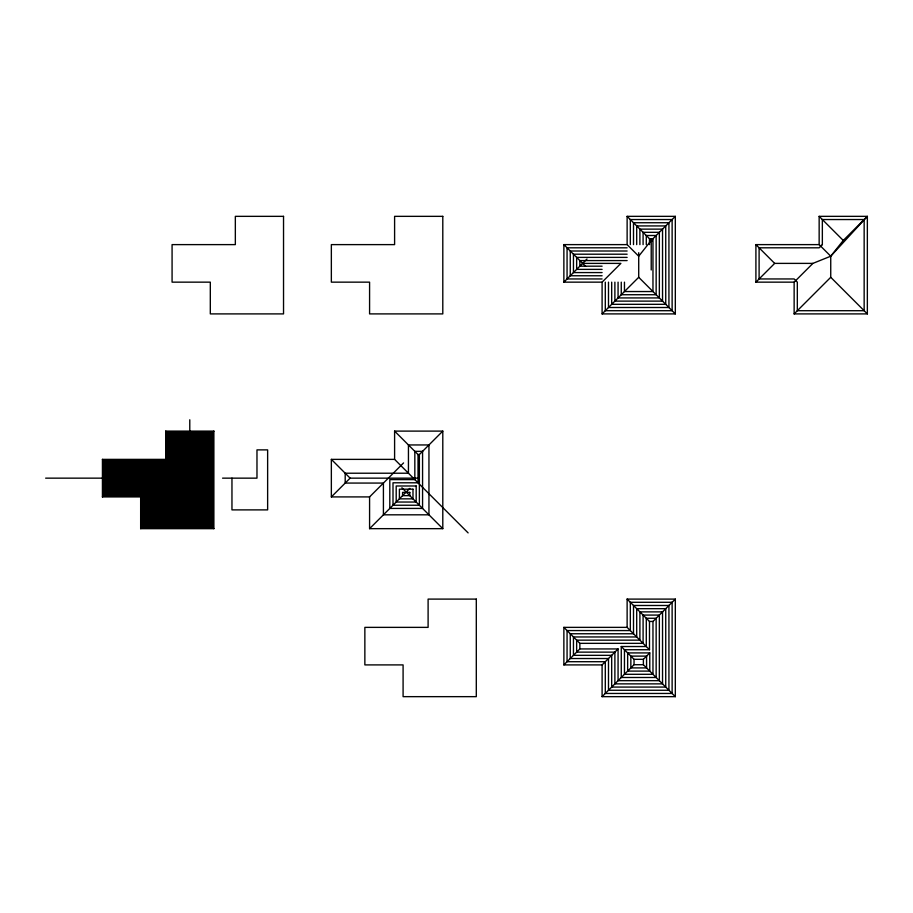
<?xml version="1.0" encoding="UTF-8"?>
<svg xmlns="http://www.w3.org/2000/svg" width="913" height="913" viewBox="0 0 913 913"><rect width="100%" height="100%" fill="white"/><g stroke="black" fill="none" stroke-linecap="round" stroke-linejoin="round"><path stroke-width="1.37" d="M627.128 244.616L627.128 216.347L675.323 216.347L651.22 240.45L638.712 256.199L627.128 244.616L563.869 244.616L563.869 282.151L602.101 282.151L620.874 263.389L582.642 263.389M830.739 256.199L843.258 240.45L867.35 216.347L819.155 216.347L819.155 244.616L830.739 256.199L830.739 277.29L867.35 313.901L794.139 313.901L794.139 282.151L812.901 263.389L830.739 256.199L867.35 216.347L867.35 313.901M179.233 494.013L189.778 483.479L165.687 459.376L102.427 459.376L102.427 496.912L121.201 478.15L159.433 478.15L175.296 494.013M102.427 496.912L140.659 496.912L159.433 478.15M189.778 483.479L189.778 455.21L213.882 431.107L165.687 431.107L165.687 459.376M140.659 496.912L140.659 528.661L175.444 493.876M394.599 459.376L331.351 459.376L331.351 496.912L350.113 478.15L418.702 478.15L418.702 455.21L442.794 431.107L394.599 431.107L394.599 459.376L468.118 532.895M563.869 282.151L586.991 259.03M331.351 496.912L369.582 496.912L403.557 462.925M369.582 496.912L369.582 528.661L409.857 488.375M602.101 282.151L602.101 313.901L638.712 277.29L638.712 252.707M819.155 244.616L755.907 244.616L755.907 282.151L774.669 263.389L812.901 263.389M794.139 313.901L830.739 277.29M563.869 664.904L579.846 648.938L618.067 648.938L618.067 680.676L659.346 680.676L659.346 615.077L643.094 615.077L643.094 643.345L579.846 643.345L563.869 627.368L563.869 664.904L602.101 664.904L618.067 648.938M652.966 621.456L675.323 599.099L627.128 599.099L627.128 627.368L649.485 649.725L624.458 649.725L624.458 674.296L652.966 674.296L652.966 621.456L649.485 621.456L627.128 599.099M602.101 696.653L634.044 664.71L643.38 664.71L675.323 696.653L602.101 696.653L602.101 664.904M621.262 646.53L621.262 677.492L656.15 677.492L656.15 618.272L646.29 618.272L646.29 646.53L621.262 646.53L634.044 659.312L643.38 659.312L649.771 652.921L649.771 671.101L627.653 671.101L627.653 652.921L649.771 652.921M627.128 247.811L567.064 247.811L567.064 278.956L602.101 278.956M627.128 251.007L570.26 251.007L570.26 275.76L602.101 275.76M627.128 254.202L573.455 254.202L573.455 272.576L602.101 272.576M627.128 257.398L576.651 257.398L576.651 269.381L602.101 269.381M627.128 260.582L579.846 260.582L579.846 266.185L602.101 266.185M755.907 282.151L794.139 282.151M602.101 313.901L675.323 313.901L675.323 216.347M45.65 478.15L110.096 478.15M222.567 478.15L256.975 478.15L256.975 449.881L267.635 449.881L267.635 509.888L231.959 509.888L231.959 478.15M175.159 494.013L179.382 494.161L175.159 493.876M140.659 528.661L213.882 528.661L213.882 431.107M369.582 528.661L442.794 528.661L442.794 431.107M563.869 627.368L627.128 627.368M819.155 216.347L843.258 240.45M755.907 244.616L774.669 263.389M627.128 216.347L652.122 241.352M638.712 277.29L675.323 313.901M563.869 244.616L585.61 266.356M394.599 431.107L418.702 455.21M401.903 487.77L442.794 528.661M331.351 459.376L350.113 478.15M165.687 431.107L189.778 455.21M179.096 493.876L213.882 528.661M102.427 459.376L121.201 478.15M675.323 599.099L675.323 696.653M651.22 240.45L651.22 269.986M649.485 244.616L649.485 238.704L652.966 238.704L652.966 291.544L624.458 291.544L624.458 282.151M649.485 621.456L649.485 649.725M646.29 244.616L646.29 235.508L656.15 235.508L656.15 294.728L621.262 294.728L621.262 282.151M643.38 659.312L643.38 664.71M643.094 244.616L643.094 232.324L659.346 232.324L659.346 297.923L618.067 297.923L618.067 282.151M639.899 244.616L639.899 229.129L662.541 229.129L662.541 301.119L614.883 301.119L614.883 282.151M636.703 244.616L636.703 225.933L665.737 225.933L665.737 304.314L611.687 304.314L611.687 282.151M634.044 659.312L634.044 664.71M633.508 244.616L633.508 222.738L668.932 222.738L668.932 307.51L608.492 307.51L608.492 282.151M630.324 244.616L630.324 219.542L672.128 219.542L672.128 310.705L605.296 310.705L605.296 282.151M579.846 643.345L579.846 648.938M189.778 419.786L189.778 438.776M822.351 244.616L819.155 247.811L759.102 247.811L759.102 278.956L794.139 278.956L797.323 282.151L797.323 310.705L864.155 310.705L864.155 219.542L822.351 219.542L822.351 244.616M283.532 216.347L235.337 216.347L235.337 244.616L172.078 244.616L172.078 282.151L210.31 282.151L210.31 313.901L283.532 313.901L283.532 216.347M442.794 216.347L394.599 216.347L394.599 244.616L331.351 244.616L331.351 282.151L369.582 282.151L369.582 313.901L442.794 313.901L442.794 216.347M212.603 432.385L166.965 432.385L166.965 460.654L103.705 460.654L103.705 495.633L141.937 495.633L141.937 527.383L212.603 527.383L212.603 432.385M211.325 433.664L168.243 433.664L168.243 461.932L104.984 461.932L104.984 494.355L143.215 494.355L143.215 526.105L211.325 526.105L211.325 433.664M210.047 434.942L169.521 434.942L169.521 463.211L106.262 463.211L106.262 493.077L144.494 493.077L144.494 524.827L210.047 524.827L210.047 434.942M208.769 436.22L170.799 436.22L170.799 464.489L107.54 464.489L107.54 491.799L145.772 491.799L145.772 523.548L208.769 523.548L208.769 436.22M207.491 437.498L172.066 437.498L172.066 465.767L108.818 465.767L108.818 490.521L147.05 490.521L147.05 522.27L207.491 522.27L207.491 437.498M206.212 438.776L173.344 438.776L173.344 467.045L110.096 467.045L110.096 489.254L148.328 489.254L148.328 520.992L206.212 520.992L206.212 438.776M204.934 440.055L174.623 440.055L174.623 468.323L111.375 468.323L111.375 487.976L149.606 487.976L149.606 519.714L204.934 519.714L204.934 440.055M203.656 441.333L175.901 441.333L175.901 469.602L112.653 469.602L112.653 486.697L150.885 486.697L150.885 518.436L203.656 518.436L203.656 441.333M202.378 442.611L177.179 442.611L177.179 470.88L113.931 470.88L113.931 485.419L152.163 485.419L152.163 517.157L202.378 517.157L202.378 442.611M201.1 443.889L178.457 443.889L178.457 472.158L115.209 472.158L115.209 484.141L153.441 484.141L153.441 515.879L201.1 515.879L201.1 443.889M428.95 444.951L408.442 444.951L408.442 473.219L345.194 473.219L345.194 483.068L383.414 483.068L383.414 514.818L428.95 514.818L428.95 444.951M199.821 445.167L179.735 445.167L179.735 473.436L116.487 473.436L116.487 482.863L154.708 482.863L154.708 514.601L199.821 514.601L199.821 445.167M198.543 446.446L181.014 446.446L181.014 474.714L117.766 474.714L117.766 481.585L155.986 481.585L155.986 513.323L198.543 513.323L198.543 446.446M197.265 447.724L182.292 447.724L182.292 475.981L119.044 475.981L119.044 480.306L157.264 480.306L157.264 512.045L197.265 512.045L197.265 447.724M195.987 449.002L183.57 449.002L183.57 477.259L120.311 477.259L120.311 479.028L158.542 479.028L158.542 510.766L195.987 510.766L195.987 449.002M194.72 450.269L184.848 450.269L184.848 478.538L159.821 478.538L159.821 509.488L194.72 509.488L194.72 450.269M422.571 451.342L414.833 451.342L414.833 479.61L389.805 479.61L389.805 508.427L422.571 508.427L422.571 451.342M193.442 451.547L186.126 451.547L186.126 479.816L161.099 479.816L161.099 508.221L193.442 508.221L193.442 451.547M192.164 452.825L187.405 452.825L187.405 481.094L162.377 481.094L162.377 506.943L192.164 506.943L192.164 452.825M190.885 454.103L188.683 454.103L188.683 482.372L163.655 482.372L163.655 505.665L190.885 505.665L190.885 454.103M419.375 454.537L418.028 454.537L418.028 482.794L393.001 482.794L393.001 505.231L419.375 505.231L419.375 454.537M189.607 483.65L164.933 483.65L164.933 504.387L189.607 504.387L189.607 483.65M188.329 484.929L166.212 484.929L166.212 503.109L188.329 503.109L188.329 484.929M416.18 485.99L396.196 485.99L396.196 502.036L416.18 502.036L416.18 485.99M187.051 486.207L167.49 486.207L167.49 501.83L187.051 501.83L187.051 486.207M185.773 487.485L168.768 487.485L168.768 500.552L185.773 500.552L185.773 487.485M184.494 488.763L170.046 488.763L170.046 499.274L184.494 499.274L184.494 488.763M412.984 489.185L399.392 489.185L399.392 498.852L412.984 498.852L412.984 489.185M183.216 490.041L171.324 490.041L171.324 497.996L183.216 497.996L183.216 490.041M181.938 491.32L172.603 491.32L172.603 496.718L181.938 496.718L181.938 491.32M409.789 492.381L402.576 492.381L402.576 495.656L409.789 495.656L409.789 492.381M180.66 492.598L173.881 492.598L173.881 495.439L180.66 495.439L180.66 492.598M476.301 599.099L428.106 599.099L428.106 627.368L364.858 627.368L364.858 664.904L403.09 664.904L403.09 696.653L476.301 696.653L476.301 599.099M672.128 602.295L630.324 602.295L630.324 630.563L567.064 630.563L567.064 661.708L605.296 661.708L605.296 693.458L672.128 693.458L672.128 602.295M668.932 605.49L633.508 605.49L633.508 633.759L570.26 633.759L570.26 658.524L608.492 658.524L608.492 690.262L668.932 690.262L668.932 605.49M665.737 608.686L636.703 608.686L636.703 636.954L573.455 636.954L573.455 655.329L611.687 655.329L611.687 687.067L665.737 687.067L665.737 608.686M662.541 611.881L639.899 611.881L639.899 640.15L576.651 640.15L576.651 652.133L614.883 652.133L614.883 683.871L662.541 683.871L662.541 611.881M646.575 656.116L630.849 656.116L630.849 667.905L646.575 667.905L646.575 656.116"/></g></svg>
